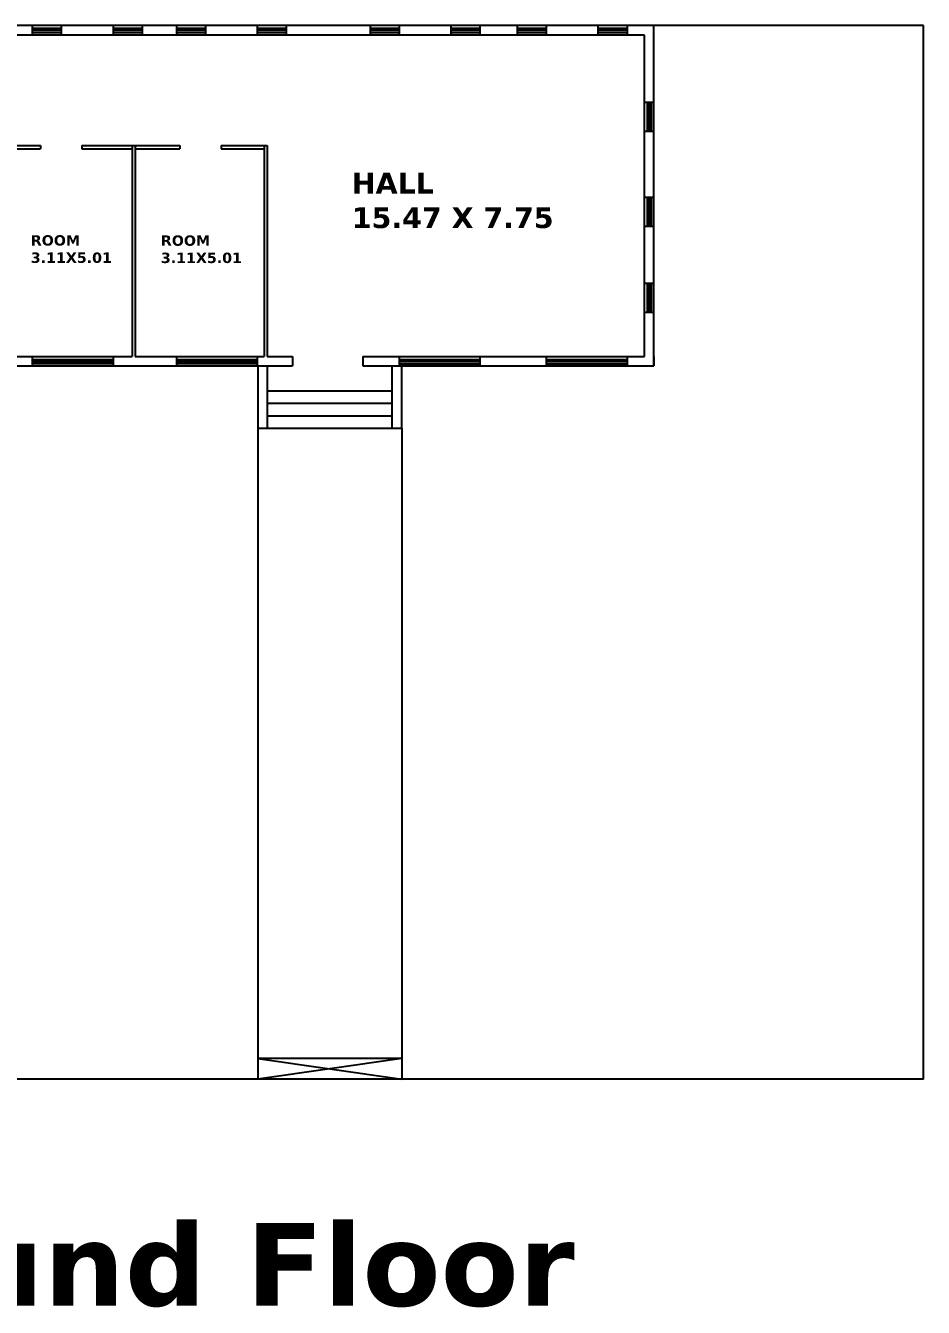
# Model space of a CAD drawing. Header units: inches. Extents: x 38 to 249, y -152 to 40.
# Drawn here: x 67.67 to 89.32, y -106.97 to -76.05 of the extents above; entities that cross this region are included whole.
import ezdxf

# ---------------------------------------------------------------- set-up
doc = ezdxf.new("R2010")
doc.units = ezdxf.units.IN
doc.header["$MEASUREMENT"] = 0

msp = doc.modelspace()

# ---------------------------------------------------------------- linework, layer by layer
for p, q in [((89.324, -76.046), (67.124, -76.046)), ((67.824, -76.046), (67.824, -76.276)), ((68.524, -76.046), (68.524, -76.276)), ((69.774, -76.046), (69.774, -76.276)), ((70.474, -76.046), (70.474, -76.276)), ((71.304, -76.046), (71.304, -76.276)), ((72.004, -76.046), (72.004, -76.276)), ((73.254, -76.046), (73.254, -76.276)), ((73.954, -76.046), (73.954, -76.276)), ((75.974, -76.046), (75.974, -76.276)), ((76.674, -76.046), (76.674, -76.276)), ((77.924, -76.046), (77.924, -76.276)), ((78.624, -76.046), (78.624, -76.276)), ((79.524, -76.046), (79.524, -76.276)), ((80.224, -76.046), (80.224, -76.276)), ((81.474, -76.046), (81.474, -76.276)), ((82.174, -76.046), (82.174, -76.276)), ((82.824, -84.256), (82.824, -76.046)), ((89.324, -101.466), (89.324, -76.046)), ((82.594, -76.276), (66.894, -76.276)), ((67.824, -76.109), (68.524, -76.109)), ((67.824, -76.159), (68.524, -76.159)), ((67.824, -76.209), (68.524, -76.209)), ((69.774, -76.109), (70.474, -76.109)), ((69.774, -76.159), (70.474, -76.159)), ((69.774, -76.209), (70.474, -76.209)), ((71.304, -76.109), (72.004, -76.109)), ((71.304, -76.159), (72.004, -76.159)), ((71.304, -76.209), (72.004, -76.209)), ((73.254, -76.109), (73.954, -76.109)), ((73.254, -76.159), (73.954, -76.159)), ((73.254, -76.209), (73.954, -76.209)), ((75.974, -76.109), (76.674, -76.109)), ((75.974, -76.159), (76.674, -76.159)), ((75.974, -76.209), (76.674, -76.209)), ((77.924, -76.109), (78.624, -76.109)), ((77.924, -76.159), (78.624, -76.159)), ((77.924, -76.209), (78.624, -76.209)), ((79.524, -76.109), (80.224, -76.109)), ((79.524, -76.159), (80.224, -76.159)), ((79.524, -76.209), (80.224, -76.209)), ((81.474, -76.109), (82.174, -76.109)), ((81.474, -76.159), (82.174, -76.159)), ((81.474, -76.209), (82.174, -76.209)), ((82.594, -84.026), (82.594, -76.276)), ((82.594, -77.895), (82.824, -77.895)), ((82.658, -77.895), (82.658, -78.595)), ((82.708, -77.895), (82.708, -78.595)), ((82.758, -77.895), (82.758, -78.595)), ((82.594, -78.595), (82.824, -78.595)), ((67.124, -78.941), (68.022, -78.941)), ((67.124, -79.016), (68.022, -79.016)), ((68.022, -78.941), (68.022, -79.016)), ((69.022, -78.941), (71.386, -78.941)), ((69.022, -78.941), (69.022, -79.016)), ((69.022, -79.016), (70.234, -79.016)), ((70.234, -78.941), (70.234, -84.026)), ((70.309, -78.941), (70.309, -84.026)), ((70.309, -79.016), (71.386, -79.016)), ((71.386, -78.941), (71.386, -79.016)), ((72.386, -78.941), (73.494, -78.941)), ((72.386, -78.941), (72.386, -79.016)), ((72.386, -79.016), (73.419, -79.016)), ((73.419, -78.941), (73.419, -84.026)), ((73.494, -78.941), (73.494, -84.026)), ((82.594, -80.184), (82.824, -80.184)), ((82.658, -80.184), (82.658, -80.884)), ((82.708, -80.184), (82.708, -80.884)), ((82.758, -80.184), (82.758, -80.884)), ((82.594, -80.884), (82.824, -80.884)), ((82.594, -82.261), (82.824, -82.261)), ((82.658, -82.261), (82.658, -82.961)), ((82.708, -82.261), (82.708, -82.961)), ((82.758, -82.261), (82.758, -82.961)), ((82.594, -82.961), (82.824, -82.961)), ((66.894, -84.026), (70.234, -84.026)), ((67.824, -84.026), (67.824, -84.256)), ((67.824, -84.099), (69.774, -84.099)), ((69.774, -84.026), (69.774, -84.256)), ((70.309, -84.026), (73.419, -84.026)), ((71.304, -84.026), (71.304, -84.256)), ((71.304, -84.099), (73.254, -84.099)), ((73.254, -84.026), (73.254, -84.256)), ((73.494, -84.026), (74.104, -84.026)), ((74.104, -84.026), (74.104, -84.256)), ((75.804, -84.026), (82.594, -84.026)), ((75.804, -84.026), (75.804, -84.256)), ((76.674, -84.026), (76.674, -84.256)), ((76.674, -84.102), (78.624, -84.102)), ((78.624, -84.026), (78.624, -84.256)), ((80.224, -84.026), (80.224, -84.256)), ((80.224, -84.102), (82.174, -84.102)), ((82.174, -84.026), (82.174, -84.256)), ((82.824, -84.026), (82.824, -84.256)), ((66.894, -84.256), (74.104, -84.256)), ((67.824, -84.149), (69.774, -84.149)), ((67.824, -84.199), (69.774, -84.199)), ((71.304, -84.149), (73.254, -84.149)), ((71.304, -84.199), (73.254, -84.199)), ((73.264, -84.256), (73.264, -85.756)), ((73.494, -84.256), (73.494, -85.756)), ((75.804, -84.256), (82.824, -84.256)), ((76.512, -85.756), (76.512, -84.256)), ((76.674, -84.152), (78.624, -84.152)), ((76.674, -84.202), (78.624, -84.202)), ((76.742, -85.756), (76.742, -84.256)), ((80.224, -84.152), (82.174, -84.152)), ((80.224, -84.202), (82.174, -84.202)), ((73.494, -84.856), (76.512, -84.856)), ((73.494, -85.156), (76.512, -85.156)), ((73.494, -85.456), (76.512, -85.456)), ((73.264, -85.756), (76.742, -85.756)), ((73.264, -85.756), (73.264, -101.466)), ((76.742, -85.756), (76.742, -101.466)), ((76.742, -100.966), (73.264, -100.966)), ((76.742, -100.966), (73.264, -101.466)), ((73.264, -100.966), (76.742, -101.466)), ((89.324, -101.466), (46.554, -101.466))]:
    msp.add_line(p, q)

# ---------------------------------------------------------------- texts
at = {"attachment_point": 1}
for s, insert, char_height, width in [('{\\fVerdana|b1|i0|c0|p34;HALL\\P15.47 X 7.75}', (75.535, -79.596), 0.5, 6.48882), ('{\\fVerdana|b1|i0|c0|p34;ROOM\\P3.11X5.01}', (67.79, -81.102), 0.25, 2.31556), ('{\\fVerdana|b1|i0|c0|p34;ROOM\\P3.11X5.01}', (70.928, -81.106), 0.25, 2.31556), ('{\\fVerdana|b1|i0|c0|p34;Ground Floor}', (60.663, -104.929), 2, 58.68667)]:
    msp.add_mtext(s, dxfattribs=dict(at, insert=insert, char_height=char_height, width=width))

doc.saveas('drawing.dxf')
